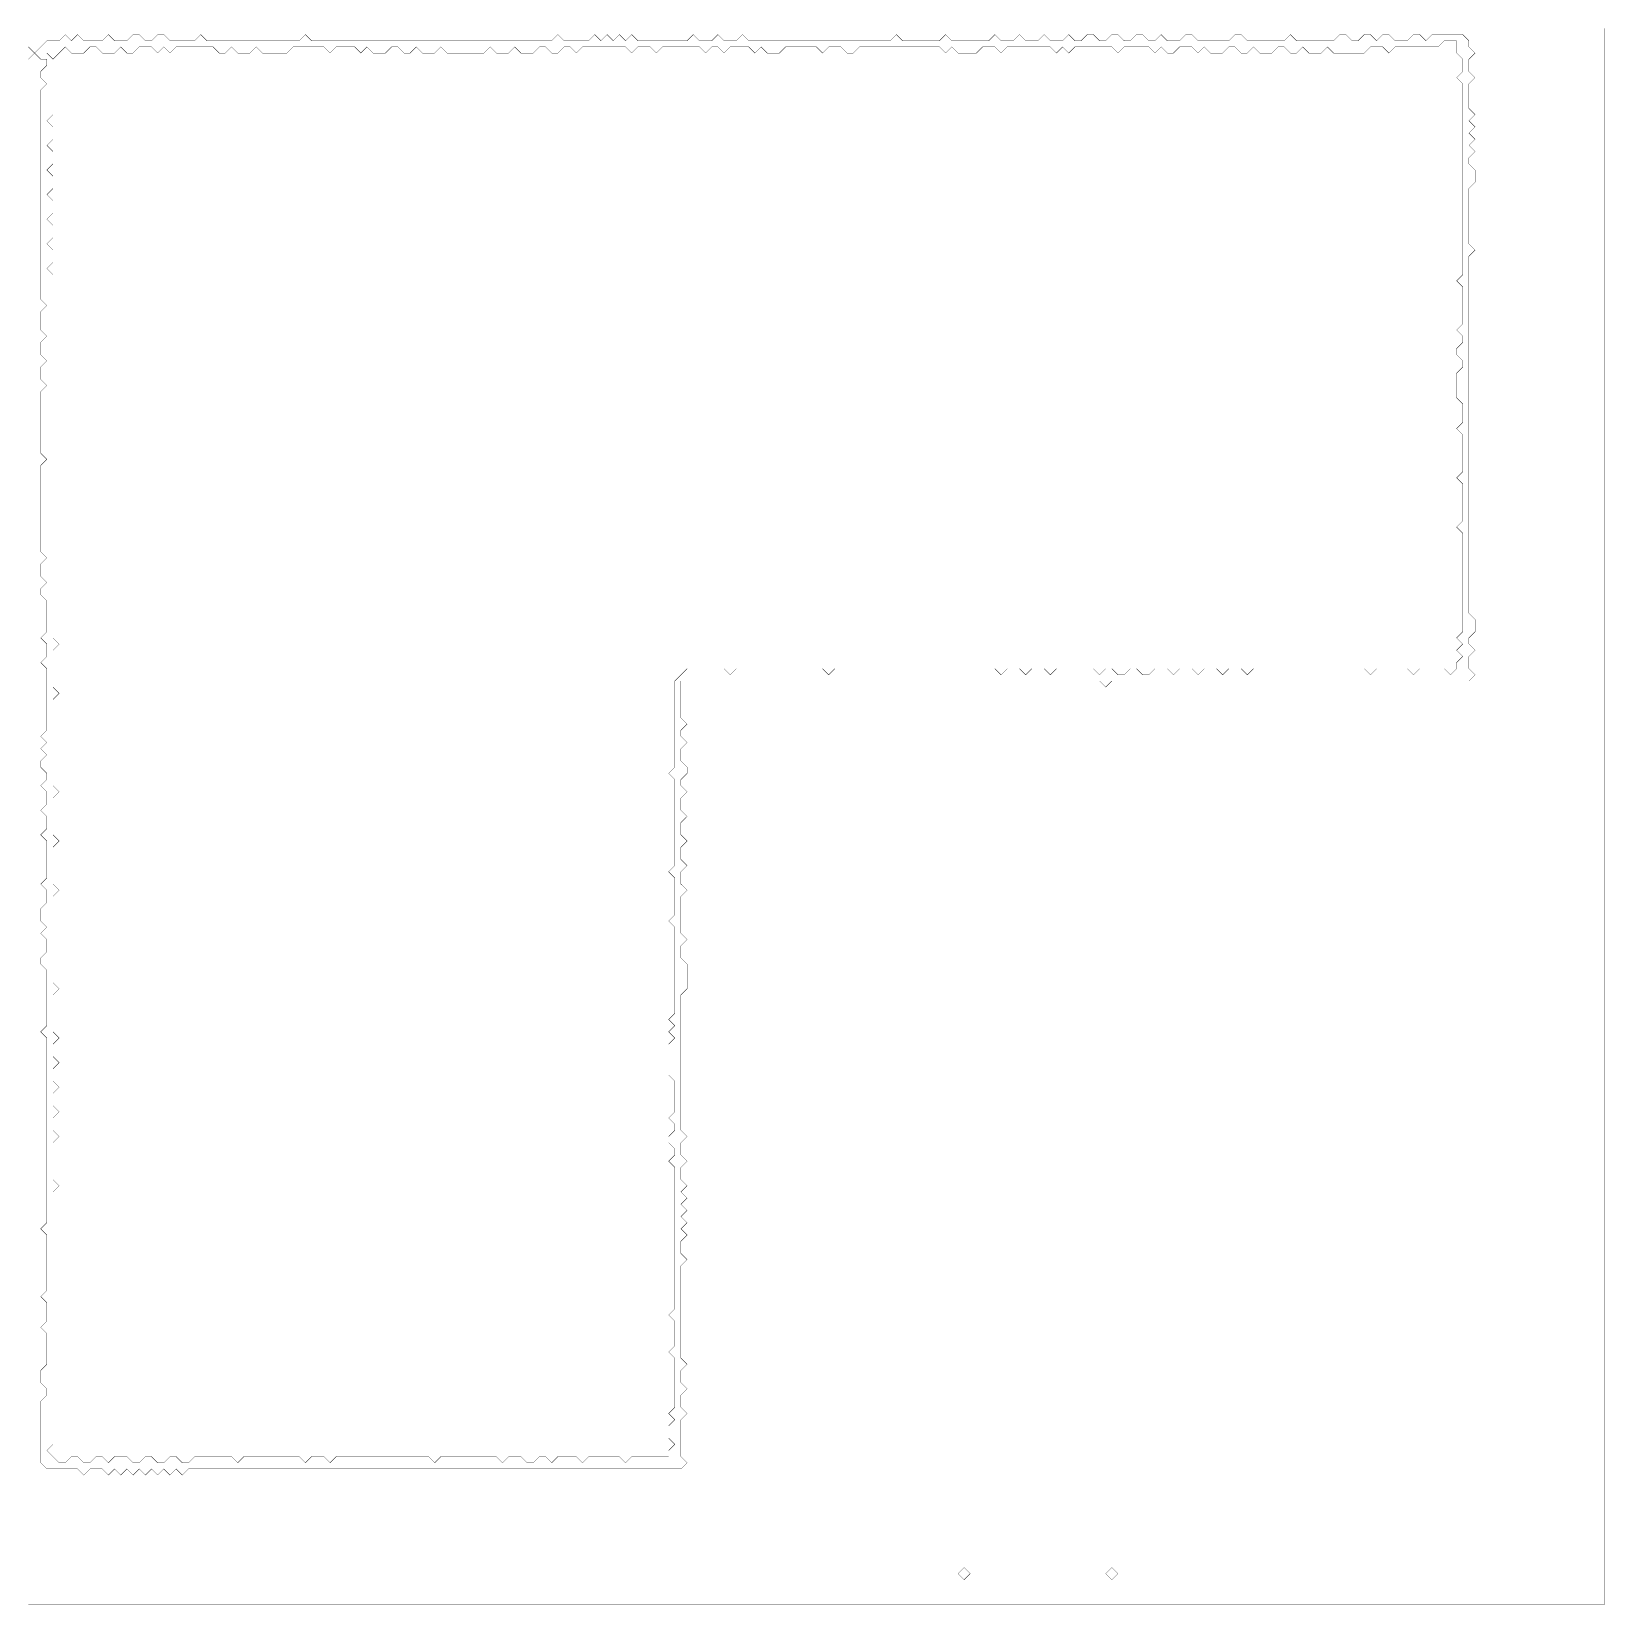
# Model space of a CAD drawing. Header units: metres. Extents: x 0 to 5161, y -5161 to 0.
# Drawn here: x 2580 to 5161, y -5161 to -2580 of the extents above; entities that cross this region are included whole.
import ezdxf

# ---------------------------------------------------------------- set-up
doc = ezdxf.new("R2010")
doc.units = ezdxf.units.M
doc.layers.add('conductor', color=1, linetype='Continuous')
doc.layers.add('substrate', color=5, linetype='Continuous')

msp = doc.modelspace()

# ---------------------------------------------------------------- linework, layer by layer
at = {"layer": 'conductor', "const_width": 0.5}
msp.add_lwpolyline([(4898.3, -2595.6), (4888.2, -2605.7), (4878.1, -2605.7), (4868, -2605.7), (4857.9, -2605.7), (4847.8, -2605.7), (4837.7, -2605.7), (4827.6, -2605.7), (4817.5, -2605.7), (4807.4, -2615.8), (4797.3, -2605.7), (4787.2, -2605.7), (4777.1, -2605.7), (4767, -2615.8), (4756.9, -2615.8), (4746.8, -2615.8), (4736.7, -2615.8), (4726.6, -2615.8), (4716.5, -2615.8), (4706.4, -2605.7), (4696.3, -2615.8), (4686.2, -2615.8), (4676.1, -2615.8), (4666, -2605.7), (4655.9, -2615.8), (4645.8, -2615.8), (4635.7, -2605.7), (4625.6, -2605.7), (4615.5, -2615.8), (4605.4, -2615.8), (4595.3, -2615.8), (4585.2, -2605.7), (4575.1, -2615.8), (4565, -2615.8), (4554.9, -2605.7), (4544.8, -2605.7), (4534.7, -2615.8), (4524.6, -2615.8), (4514.5, -2615.8), (4504.4, -2605.7), (4494.3, -2615.8), (4484.2, -2605.7), (4474.1, -2605.7), (4464, -2605.7), (4453.9, -2615.8), (4443.8, -2615.8), (4433.7, -2605.7), (4423.6, -2615.8), (4413.5, -2605.7), (4403.4, -2605.7), (4393.3, -2605.7), (4383.2, -2605.7), (4373.1, -2605.7), (4363, -2615.8), (4352.9, -2605.7), (4342.8, -2605.7), (4332.7, -2605.7), (4322.6, -2605.7), (4312.5, -2605.7), (4302.4, -2605.7), (4292.3, -2605.7), (4282.2, -2615.8), (4272.1, -2605.7), (4262, -2615.8), (4251.9, -2605.7), (4241.8, -2605.7), (4231.7, -2605.7), (4221.6, -2605.7), (4211.5, -2605.7), (4201.4, -2605.7), (4191.3, -2605.7), (4181.2, -2605.7), (4171.1, -2615.8), (4161, -2605.7), (4150.9, -2605.7), (4140.8, -2605.7), (4130.7, -2615.8), (4120.6, -2615.8), (4110.5, -2615.8), (4100.4, -2615.8), (4090.3, -2605.7), (4080.2, -2615.8), (4070.1, -2605.7), (4060, -2605.7), (4049.9, -2605.7), (4039.8, -2605.7), (4029.7, -2605.7), (4019.6, -2605.7), (4009.5, -2605.7), (3999.4, -2605.7), (3989.3, -2605.7), (3979.2, -2605.7), (3969.1, -2605.7), (3959, -2605.7), (3948.9, -2605.7), (3938.8, -2605.7), (3928.7, -2615.8), (3918.6, -2615.8), (3908.5, -2605.7), (3898.4, -2605.7), (3888.3, -2605.7), (3878.2, -2615.8), (3868.2, -2605.7), (3858.1, -2605.7), (3848, -2605.7), (3837.9, -2605.7), (3827.8, -2605.7), (3817.7, -2605.7), (3807.6, -2615.8), (3797.5, -2615.8), (3787.4, -2615.8), (3777.3, -2605.7), (3767.2, -2615.8), (3757.1, -2605.7), (3747, -2605.7), (3736.9, -2605.7), (3726.8, -2605.7), (3716.7, -2615.8), (3706.6, -2605.7), (3696.5, -2605.7), (3686.4, -2615.8), (3676.3, -2605.7), (3666.2, -2605.7), (3656.1, -2605.7), (3646, -2605.7), (3635.9, -2605.7), (3625.8, -2605.7), (3615.7, -2605.7), (3605.6, -2615.8), (3595.5, -2605.7), (3585.4, -2605.7), (3575.3, -2605.7), (3565.2, -2615.8), (3555.1, -2605.7), (3545, -2605.7), (3534.9, -2605.7), (3524.8, -2605.7), (3514.7, -2605.7), (3504.6, -2605.7), (3494.5, -2605.7), (3484.4, -2605.7), (3474.3, -2615.8), (3464.2, -2605.7), (3454.1, -2605.7), (3444, -2615.8), (3433.9, -2615.8), (3423.8, -2605.7), (3413.7, -2605.7), (3403.6, -2615.8), (3393.5, -2615.8), (3383.4, -2615.8), (3373.3, -2605.7), (3363.2, -2615.8), (3353.1, -2615.8), (3343, -2615.8), (3332.9, -2605.7), (3322.8, -2615.8), (3312.7, -2615.8), (3302.6, -2615.8), (3292.5, -2615.8), (3282.4, -2615.8), (3272.3, -2615.8), (3262.2, -2615.8), (3252.1, -2605.7), (3242, -2615.8), (3231.9, -2615.8), (3221.8, -2615.8), (3211.7, -2605.7), (3201.6, -2615.8), (3191.5, -2615.8), (3181.4, -2605.7), (3171.3, -2605.7), (3161.2, -2615.8), (3151.1, -2615.8), (3141, -2615.8), (3130.9, -2605.7), (3120.8, -2615.8), (3110.7, -2605.7), (3100.6, -2605.7), (3090.5, -2605.7), (3080.4, -2605.7), (3070.3, -2615.8), (3060.2, -2605.7), (3050.1, -2605.7), (3040, -2605.7), (3029.9, -2605.7), (3019.8, -2605.7), (3009.7, -2605.7), (2999.6, -2615.8), (2989.5, -2615.8), (2979.4, -2615.8), (2969.3, -2615.8), (2959.2, -2615.8), (2949.1, -2605.7), (2939, -2615.8), (2928.9, -2615.8), (2918.8, -2615.8), (2908.7, -2605.7), (2898.6, -2615.8), (2888.5, -2615.8), (2878.4, -2605.7), (2868.3, -2605.7), (2858.2, -2605.7), (2848.1, -2605.7), (2838, -2605.7), (2827.9, -2605.7), (2817.8, -2605.7), (2807.7, -2615.8), (2797.6, -2605.7), (2787.5, -2615.8), (2777.4, -2605.7), (2767.3, -2605.7), (2757.2, -2605.7), (2747.1, -2615.8), (2737, -2615.8), (2726.9, -2605.7), (2716.8, -2615.8), (2706.7, -2615.8), (2696.6, -2615.8), (2686.5, -2605.7), (2676.4, -2605.7), (2666.3, -2615.8), (2656.2, -2615.8), (2646.1, -2615.8), (2636, -2605.7), (2625.9, -2615.8), (2615.8, -2625.9), (2605.7, -2615.8), (2615.8, -2625.9), (2615.8, -2636), (2615.8, -2646.1), (2615.8, -2656.2), (2615.8, -2666.3), (2615.8, -2676.4), (2615.8, -2686.5), (2615.8, -2696.6), (2615.8, -2706.7), (2615.8, -2716.8), (2605.7, -2726.9), (2615.8, -2737), (2615.8, -2747.1), (2615.8, -2757.2), (2605.7, -2767.3), (2615.8, -2777.4), (2615.8, -2787.5), (2615.8, -2797.6), (2605.7, -2807.7), (2615.8, -2817.8), (2615.8, -2827.9), (2615.8, -2838), (2605.7, -2848.1), (2615.8, -2858.2), (2615.8, -2868.3), (2615.8, -2878.4), (2605.7, -2888.5), (2615.8, -2898.6), (2615.8, -2908.7), (2615.8, -2918.8), (2605.7, -2928.9), (2615.8, -2939), (2615.8, -2949.1), (2615.8, -2959.2), (2605.7, -2969.3), (2615.8, -2979.4), (2615.8, -2989.5), (2615.8, -2999.6), (2615.8, -3009.7), (2615.8, -3019.8), (2615.8, -3029.9), (2615.8, -3040), (2615.8, -3050.1), (2615.8, -3060.2), (2615.8, -3070.3), (2615.8, -3080.4), (2615.8, -3090.5), (2615.8, -3100.6), (2615.8, -3110.7), (2615.8, -3120.8), (2615.8, -3130.9), (2615.8, -3141), (2615.8, -3151.1), (2615.8, -3161.2), (2615.8, -3171.3), (2615.8, -3181.4), (2615.8, -3191.5), (2615.8, -3201.6), (2615.8, -3211.7), (2615.8, -3221.8), (2615.8, -3231.9), (2615.8, -3242), (2615.8, -3252.1), (2615.8, -3262.2), (2615.8, -3272.3), (2615.8, -3282.4), (2615.8, -3292.5), (2615.8, -3302.6), (2615.8, -3312.7), (2615.8, -3322.8), (2615.8, -3332.9), (2615.8, -3343), (2615.8, -3353.1), (2615.8, -3363.2), (2615.8, -3373.3), (2615.8, -3383.4), (2615.8, -3393.5), (2615.8, -3403.6), (2615.8, -3413.7), (2615.8, -3423.8), (2615.8, -3433.9), (2615.8, -3444), (2615.8, -3454.1), (2615.8, -3464.2), (2615.8, -3474.3), (2615.8, -3484.4), (2615.8, -3494.5), (2615.8, -3504.6), (2615.8, -3514.7), (2615.8, -3524.8), (2615.8, -3534.9), (2615.8, -3545), (2615.8, -3555.1), (2615.8, -3565.2), (2615.8, -3575.3), (2625.9, -3585.4), (2615.8, -3595.5), (2615.8, -3605.6), (2615.8, -3615.7), (2615.8, -3625.8), (2615.8, -3635.9), (2615.8, -3646), (2615.8, -3656.1), (2625.9, -3666.2), (2615.8, -3676.3), (2615.8, -3686.4), (2615.8, -3696.5), (2615.8, -3706.6), (2615.8, -3716.7), (2615.8, -3726.8), (2615.8, -3736.9), (2615.8, -3747), (2615.8, -3757.1), (2615.8, -3767.2), (2615.8, -3777.3), (2615.8, -3787.4), (2615.8, -3797.5), (2615.8, -3807.6), (2615.8, -3817.7), (2625.9, -3827.8), (2615.8, -3837.9), (2615.8, -3848), (2615.8, -3858.1), (2615.8, -3868.2), (2615.8, -3878.2), (2615.8, -3888.3), (2615.8, -3898.4), (2625.9, -3908.5), (2615.8, -3918.6), (2615.8, -3928.7), (2615.8, -3938.8), (2615.8, -3948.9), (2615.8, -3959), (2615.8, -3969.1), (2615.8, -3979.2), (2625.9, -3989.3), (2615.8, -3999.4), (2615.8, -4009.5), (2615.8, -4019.6), (2615.8, -4029.7), (2615.8, -4039.8), (2615.8, -4049.9), (2615.8, -4060), (2615.8, -4070.1), (2615.8, -4080.2), (2615.8, -4090.3), (2615.8, -4100.4), (2615.8, -4110.5), (2615.8, -4120.6), (2615.8, -4130.7), (2615.8, -4140.8), (2625.9, -4150.9), (2615.8, -4161), (2615.8, -4171.1), (2615.8, -4181.2), (2615.8, -4191.3), (2615.8, -4201.4), (2615.8, -4211.5), (2615.8, -4221.6), (2625.9, -4231.7), (2615.8, -4241.8), (2615.8, -4251.9), (2615.8, -4262), (2625.9, -4272.1), (2615.8, -4282.2), (2615.8, -4292.3), (2615.8, -4302.4), (2625.9, -4312.5), (2615.8, -4322.6), (2615.8, -4332.7), (2615.8, -4342.8), (2625.9, -4352.9), (2615.8, -4363), (2615.8, -4373.1), (2615.8, -4383.2), (2625.9, -4393.3), (2615.8, -4403.4), (2615.8, -4413.5), (2615.8, -4423.6), (2615.8, -4433.7), (2615.8, -4443.8), (2615.8, -4453.9), (2615.8, -4464), (2625.9, -4474.1), (2615.8, -4484.2), (2615.8, -4494.3), (2615.8, -4504.4), (2615.8, -4514.5), (2615.8, -4524.6), (2615.8, -4534.7), (2615.8, -4544.8), (2615.8, -4554.9), (2615.8, -4565), (2615.8, -4575.1), (2615.8, -4585.2), (2615.8, -4595.3), (2615.8, -4605.4), (2615.8, -4615.5), (2615.8, -4625.6), (2615.8, -4635.7), (2615.8, -4645.8), (2615.8, -4655.9), (2615.8, -4666), (2615.8, -4676.1), (2615.8, -4686.2), (2615.8, -4696.3), (2615.8, -4706.4), (2615.8, -4716.5), (2615.8, -4726.6), (2615.8, -4736.7), (2615.8, -4746.8), (2615.8, -4756.9), (2615.8, -4767), (2615.8, -4777.1), (2615.8, -4787.2), (2615.8, -4797.3), (2615.8, -4807.4), (2615.8, -4817.5), (2615.8, -4827.6), (2615.8, -4837.7), (2615.8, -4847.8), (2615.8, -4857.9), (2615.8, -4868), (2615.8, -4878.1), (2615.8, -4888.2), (2615.8, -4898.3), (2605.7, -4908.4), (2615.8, -4918.5), (2625.9, -4928.6), (2636, -4928.6), (2646.1, -4918.5), (2656.2, -4918.5), (2666.3, -4928.6), (2676.4, -4928.6), (2686.5, -4918.5), (2696.6, -4918.5), (2706.7, -4928.6), (2716.8, -4918.5), (2726.9, -4918.5), (2737, -4918.5), (2747.1, -4928.6), (2757.2, -4928.6), (2767.3, -4918.5), (2777.4, -4918.5), (2787.5, -4928.6), (2797.6, -4928.6), (2807.7, -4918.5), (2817.8, -4918.5), (2827.9, -4928.6), (2838, -4928.6), (2848.1, -4918.5), (2858.2, -4918.5), (2868.3, -4918.5), (2878.4, -4918.5), (2888.5, -4918.5), (2898.6, -4918.5), (2908.7, -4918.5), (2918.8, -4928.6), (2928.9, -4918.5), (2939, -4918.5), (2949.1, -4918.5), (2959.2, -4918.5), (2969.3, -4918.5), (2979.4, -4918.5), (2989.5, -4918.5), (2999.6, -4918.5), (3009.7, -4918.5), (3019.8, -4918.5), (3029.9, -4928.6), (3040, -4918.5), (3050.1, -4918.5), (3060.2, -4918.5), (3070.3, -4928.6), (3080.4, -4918.5), (3090.5, -4918.5), (3100.6, -4918.5), (3110.7, -4918.5), (3120.8, -4918.5), (3130.9, -4918.5), (3141, -4918.5), (3151.1, -4918.5), (3161.2, -4918.5), (3171.3, -4918.5), (3181.4, -4918.5), (3191.5, -4918.5), (3201.6, -4918.5), (3211.7, -4918.5), (3221.8, -4918.5), (3231.9, -4918.5), (3242, -4928.6), (3252.1, -4918.5), (3262.2, -4918.5), (3272.3, -4918.5), (3282.4, -4918.5), (3292.5, -4918.5), (3302.6, -4918.5), (3312.7, -4918.5), (3322.8, -4918.5), (3332.9, -4918.5), (3343, -4918.5), (3353.1, -4928.6), (3363.2, -4918.5), (3373.3, -4918.5), (3383.4, -4918.5), (3393.5, -4928.6), (3403.6, -4928.6), (3413.7, -4918.5), (3423.8, -4918.5), (3433.9, -4928.6), (3444, -4918.5), (3454.1, -4918.5), (3464.2, -4918.5), (3474.3, -4918.5), (3484.4, -4928.6), (3494.5, -4918.5), (3504.6, -4918.5), (3514.7, -4918.5), (3524.8, -4918.5), (3534.9, -4918.5), (3545, -4918.5), (3555.1, -4928.6), (3565.2, -4918.5), (3575.3, -4918.5), (3585.4, -4918.5), (3595.5, -4918.5), (3605.6, -4918.5), (3615.7, -4918.5), (3625.8, -4918.5), (3625.8, -4908.4), (3635.9, -4898.3), (3625.8, -4888.2), (3625.8, -4878.1), (3625.8, -4868), (3635.9, -4857.9), (3625.8, -4847.8), (3635.9, -4837.7), (3635.9, -4827.6), (3635.9, -4817.5), (3635.9, -4807.4), (3635.9, -4797.3), (3635.9, -4787.2), (3635.9, -4777.1), (3635.9, -4767), (3635.9, -4756.9), (3625.8, -4746.8), (3635.9, -4736.7), (3635.9, -4726.6), (3635.9, -4716.5), (3635.9, -4706.4), (3635.9, -4696.3), (3625.8, -4686.2), (3635.9, -4676.1), (3635.9, -4666), (3635.9, -4655.9), (3635.9, -4645.8), (3635.9, -4635.7), (3635.9, -4625.6), (3635.9, -4615.5), (3635.9, -4605.4), (3635.9, -4595.3), (3635.9, -4585.2), (3635.9, -4575.1), (3635.9, -4565), (3635.9, -4554.9), (3635.9, -4544.8), (3635.9, -4534.7), (3635.9, -4524.6), (3635.9, -4514.5), (3635.9, -4504.4), (3635.9, -4494.3), (3635.9, -4484.2), (3635.9, -4474.1), (3635.9, -4464), (3635.9, -4453.9), (3635.9, -4443.8), (3625.8, -4433.7), (3635.9, -4423.6), (3635.9, -4413.5), (3625.8, -4403.4), (3625.8, -4393.3), (3635.9, -4383.2), (3635.9, -4373.1), (3625.8, -4363), (3635.9, -4352.9), (3635.9, -4342.8), (3635.9, -4332.7), (3635.9, -4322.6), (3635.9, -4312.5), (3635.9, -4302.4), (3625.8, -4292.3), (3625.8, -4282.2), (3625.8, -4272.1), (3625.8, -4262), (3625.8, -4251.9), (3625.8, -4241.8), (3635.9, -4231.7), (3625.8, -4221.6), (3635.9, -4211.5), (3625.8, -4201.4), (3635.9, -4191.3), (3635.9, -4181.2), (3635.9, -4171.1), (3635.9, -4161), (3635.9, -4150.9), (3635.9, -4140.8), (3635.9, -4130.7), (3635.9, -4120.6), (3635.9, -4110.5), (3635.9, -4100.4), (3635.9, -4090.3), (3635.9, -4080.2), (3635.9, -4070.1), (3635.9, -4060), (3635.9, -4049.9), (3625.8, -4039.8), (3635.9, -4029.7), (3635.9, -4019.6), (3635.9, -4009.5), (3635.9, -3999.4), (3635.9, -3989.3), (3635.9, -3979.2), (3635.9, -3969.1), (3625.8, -3959), (3635.9, -3948.9), (3635.9, -3938.8), (3635.9, -3928.7), (3635.9, -3918.6), (3635.9, -3908.5), (3635.9, -3898.4), (3635.9, -3888.3), (3635.9, -3878.2), (3635.9, -3868.2), (3635.9, -3858.1), (3635.9, -3848), (3635.9, -3837.9), (3635.9, -3827.8), (3635.9, -3817.7), (3635.9, -3807.6), (3625.8, -3797.5), (3635.9, -3787.4), (3635.9, -3777.3), (3635.9, -3767.2), (3635.9, -3757.1), (3635.9, -3747), (3635.9, -3736.9), (3635.9, -3726.8), (3635.9, -3716.7), (3635.9, -3706.6), (3635.9, -3696.5), (3635.9, -3686.4), (3635.9, -3676.3), (3635.9, -3666.2), (3635.9, -3656.1), (3635.9, -3646), (3646, -3635.9), (3656.1, -3625.8), (3666.2, -3625.8), (3676.3, -3625.8), (3686.4, -3625.8), (3696.5, -3625.8), (3706.6, -3625.8), (3716.7, -3625.8), (3726.8, -3635.9), (3736.9, -3625.8), (3747, -3625.8), (3757.1, -3625.8), (3767.2, -3625.8), (3777.3, -3625.8), (3787.4, -3625.8), (3797.5, -3625.8), (3807.6, -3625.8), (3817.7, -3625.8), (3827.8, -3625.8), (3837.9, -3625.8), (3848, -3625.8), (3858.1, -3625.8), (3868.2, -3625.8), (3878.2, -3625.8), (3888.3, -3635.9), (3898.4, -3625.8), (3908.5, -3625.8), (3918.6, -3625.8), (3928.7, -3625.8), (3938.8, -3625.8), (3948.9, -3625.8), (3959, -3625.8), (3969.1, -3625.8), (3979.2, -3625.8), (3989.3, -3625.8), (3999.4, -3625.8), (4009.5, -3625.8), (4019.6, -3625.8), (4029.7, -3625.8), (4039.8, -3625.8), (4049.9, -3625.8), (4060, -3625.8), (4070.1, -3625.8), (4080.2, -3625.8), (4090.3, -3625.8), (4100.4, -3625.8), (4110.5, -3625.8), (4120.6, -3625.8), (4130.7, -3625.8), (4140.8, -3625.8), (4150.9, -3625.8), (4161, -3625.8), (4171.1, -3635.9), (4181.2, -3625.8), (4191.3, -3625.8), (4201.4, -3625.8), (4211.5, -3635.9), (4221.6, -3625.8), (4231.7, -3625.8), (4241.8, -3625.8), (4251.9, -3635.9), (4262, -3625.8), (4272.1, -3625.8), (4282.2, -3625.8), (4292.3, -3625.8), (4302.4, -3625.8), (4312.5, -3625.8), (4322.6, -3625.8), (4332.7, -3635.9), (4342.8, -3625.8), (4352.9, -3625.8), (4363, -3635.9), (4373.1, -3635.9), (4383.2, -3625.8), (4393.3, -3625.8), (4403.4, -3635.9), (4413.5, -3635.9), (4423.6, -3625.8), (4433.7, -3625.8), (4443.8, -3625.8), (4453.9, -3635.9), (4464, -3625.8), (4474.1, -3625.8), (4484.2, -3625.8), (4494.3, -3635.9), (4504.4, -3625.8), (4514.5, -3625.8), (4524.6, -3625.8), (4534.7, -3635.9), (4544.8, -3625.8), (4554.9, -3625.8), (4565, -3625.8), (4575.1, -3635.9), (4585.2, -3625.8), (4595.3, -3625.8), (4605.4, -3625.8), (4615.5, -3625.8), (4625.6, -3625.8), (4635.7, -3625.8), (4645.8, -3625.8), (4655.9, -3625.8), (4666, -3625.8), (4676.1, -3625.8), (4686.2, -3625.8), (4696.3, -3625.8), (4706.4, -3625.8), (4716.5, -3625.8), (4726.6, -3625.8), (4736.7, -3625.8), (4746.8, -3625.8), (4756.9, -3625.8), (4767, -3625.8), (4777.1, -3635.9), (4787.2, -3625.8), (4797.3, -3625.8), (4807.4, -3625.8), (4817.5, -3625.8), (4827.6, -3625.8), (4837.7, -3625.8), (4847.8, -3635.9), (4857.9, -3625.8), (4868, -3625.8), (4878.1, -3625.8), (4888.2, -3625.8), (4898.3, -3625.8), (4908.4, -3635.9), (4918.5, -3625.8), (4918.5, -3615.7), (4928.6, -3605.6), (4918.5, -3595.5), (4928.6, -3585.4), (4918.5, -3575.3), (4928.6, -3565.2), (4928.6, -3555.1), (4928.6, -3545), (4928.6, -3534.9), (4928.6, -3524.8), (4928.6, -3514.7), (4928.6, -3504.6), (4928.6, -3494.5), (4928.6, -3484.4), (4928.6, -3474.3), (4928.6, -3464.2), (4928.6, -3454.1), (4928.6, -3444), (4928.6, -3433.9), (4928.6, -3423.8), (4928.6, -3413.7), (4928.6, -3403.6), (4918.5, -3393.5), (4928.6, -3383.4), (4928.6, -3373.3), (4928.6, -3363.2), (4928.6, -3353.1), (4928.6, -3343), (4928.6, -3332.9), (4928.6, -3322.8), (4918.5, -3312.7), (4928.6, -3302.6), (4928.6, -3292.5), (4928.6, -3282.4), (4928.6, -3272.3), (4928.6, -3262.2), (4928.6, -3252.1), (4928.6, -3242), (4918.5, -3231.9), (4928.6, -3221.8), (4928.6, -3211.7), (4928.6, -3201.6), (4928.6, -3191.5), (4918.5, -3181.4), (4918.5, -3171.3), (4918.5, -3161.2), (4918.5, -3151.1), (4918.5, -3141), (4928.6, -3130.9), (4928.6, -3120.8), (4918.5, -3110.7), (4918.5, -3100.6), (4928.6, -3090.5), (4928.6, -3080.4), (4918.5, -3070.3), (4928.6, -3060.2), (4928.6, -3050.1), (4928.6, -3040), (4928.6, -3029.9), (4928.6, -3019.8), (4928.6, -3009.7), (4928.6, -2999.6), (4918.5, -2989.5), (4928.6, -2979.4), (4928.6, -2969.3), (4928.6, -2959.2), (4928.6, -2949.1), (4928.6, -2939), (4928.6, -2928.9), (4928.6, -2918.8), (4928.6, -2908.7), (4928.6, -2898.6), (4928.6, -2888.5), (4928.6, -2878.4), (4928.6, -2868.3), (4928.6, -2858.2), (4928.6, -2848.1), (4928.6, -2838), (4928.6, -2827.9), (4928.6, -2817.8), (4928.6, -2807.7), (4928.6, -2797.6), (4928.6, -2787.5), (4928.6, -2777.4), (4928.6, -2767.3), (4928.6, -2757.2), (4928.6, -2747.1), (4928.6, -2737), (4928.6, -2726.9), (4928.6, -2716.8), (4928.6, -2706.7), (4928.6, -2696.6), (4928.6, -2686.5), (4928.6, -2676.4), (4928.6, -2666.3), (4918.5, -2656.2), (4928.6, -2646.1), (4928.6, -2636), (4928.6, -2625.9), (4918.5, -2615.8), (4918.5, -2605.7), (4918.5, -2595.6), (4908.4, -2595.6)], close=True, dxfattribs=at)
at = {"layer": 'substrate', "const_width": 0.5}
for points in [[(2575.4, -5160.9), (2585.5, -5160.9), (2595.6, -5160.9), (2605.7, -5160.9), (2615.8, -5160.9), (2625.9, -5160.9), (2636, -5160.9), (2646.1, -5160.9), (2656.2, -5160.9), (2666.3, -5160.9), (2676.4, -5160.9), (2686.5, -5160.9), (2696.6, -5160.9), (2706.7, -5160.9), (2716.8, -5160.9), (2726.9, -5160.9), (2737, -5160.9), (2747.1, -5160.9), (2757.2, -5160.9), (2767.3, -5160.9), (2777.4, -5160.9), (2787.5, -5160.9), (2797.6, -5160.9), (2807.7, -5160.9), (2817.8, -5160.9), (2827.9, -5160.9), (2838, -5160.9), (2848.1, -5160.9), (2858.2, -5160.9), (2868.3, -5160.9), (2878.4, -5160.9), (2888.5, -5160.9), (2898.6, -5160.9), (2908.7, -5160.9), (2918.8, -5160.9), (2928.9, -5160.9), (2939, -5160.9), (2949.1, -5160.9), (2959.2, -5160.9), (2969.3, -5160.9), (2979.4, -5160.9), (2989.5, -5160.9), (2999.6, -5160.9), (3009.7, -5160.9), (3019.8, -5160.9), (3029.9, -5160.9), (3040, -5160.9), (3050.1, -5160.9), (3060.2, -5160.9), (3070.3, -5160.9), (3080.4, -5160.9), (3090.5, -5160.9), (3100.6, -5160.9), (3110.7, -5160.9), (3120.8, -5160.9), (3130.9, -5160.9), (3141, -5160.9), (3151.1, -5160.9), (3161.2, -5160.9), (3171.3, -5160.9), (3181.4, -5160.9), (3191.5, -5160.9), (3201.6, -5160.9), (3211.7, -5160.9), (3221.8, -5160.9), (3231.9, -5160.9), (3242, -5160.9), (3252.1, -5160.9), (3262.2, -5160.9), (3272.3, -5160.9), (3282.4, -5160.9), (3292.5, -5160.9), (3302.6, -5160.9), (3312.7, -5160.9), (3322.8, -5160.9), (3332.9, -5160.9), (3343, -5160.9), (3353.1, -5160.9), (3363.2, -5160.9), (3373.3, -5160.9), (3383.4, -5160.9), (3393.5, -5160.9), (3403.6, -5160.9), (3413.7, -5160.9), (3423.8, -5160.9), (3433.9, -5160.9), (3444, -5160.9), (3454.1, -5160.9), (3464.2, -5160.9), (3474.3, -5160.9), (3484.4, -5160.9), (3494.5, -5160.9), (3504.6, -5160.9), (3514.7, -5160.9), (3524.8, -5160.9), (3534.9, -5160.9), (3545, -5160.9), (3555.1, -5160.9), (3565.2, -5160.9), (3575.3, -5160.9), (3585.4, -5160.9), (3595.5, -5160.9), (3605.6, -5160.9), (3615.7, -5160.9), (3625.8, -5160.9), (3635.9, -5160.9), (3646, -5160.9), (3656.1, -5160.9), (3666.2, -5160.9), (3676.3, -5160.9), (3686.4, -5160.9), (3696.5, -5160.9), (3706.6, -5160.9), (3716.7, -5160.9), (3726.8, -5160.9), (3736.9, -5160.9), (3747, -5160.9), (3757.1, -5160.9), (3767.2, -5160.9), (3777.3, -5160.9), (3787.4, -5160.9), (3797.5, -5160.9), (3807.6, -5160.9), (3817.7, -5160.9), (3827.8, -5160.9), (3837.9, -5160.9), (3848, -5160.9), (3858.1, -5160.9), (3868.2, -5160.9), (3878.2, -5160.9), (3888.3, -5160.9), (3898.4, -5160.9), (3908.5, -5160.9), (3918.6, -5160.9), (3928.7, -5160.9), (3938.8, -5160.9), (3948.9, -5160.9), (3959, -5160.9), (3969.1, -5160.9), (3979.2, -5160.9), (3989.3, -5160.9), (3999.4, -5160.9), (4009.5, -5160.9), (4019.6, -5160.9), (4029.7, -5160.9), (4039.8, -5160.9), (4049.9, -5160.9), (4060, -5160.9), (4070.1, -5160.9), (4080.2, -5160.9), (4090.3, -5160.9), (4100.4, -5160.9), (4110.5, -5160.9), (4120.6, -5160.9), (4130.7, -5160.9), (4140.8, -5160.9), (4150.9, -5160.9), (4161, -5160.9), (4171.1, -5160.9), (4181.2, -5160.9), (4191.3, -5160.9), (4201.4, -5160.9), (4211.5, -5160.9), (4221.6, -5160.9), (4231.7, -5160.9), (4241.8, -5160.9), (4251.9, -5160.9), (4262, -5160.9), (4272.1, -5160.9), (4282.2, -5160.9), (4292.3, -5160.9), (4302.4, -5160.9), (4312.5, -5160.9), (4322.6, -5160.9), (4332.7, -5160.9), (4342.8, -5160.9), (4352.9, -5160.9), (4363, -5160.9), (4373.1, -5160.9), (4383.2, -5160.9), (4393.3, -5160.9), (4403.4, -5160.9), (4413.5, -5160.9), (4423.6, -5160.9), (4433.7, -5160.9), (4443.8, -5160.9), (4453.9, -5160.9), (4464, -5160.9), (4474.1, -5160.9), (4484.2, -5160.9), (4494.3, -5160.9), (4504.4, -5160.9), (4514.5, -5160.9), (4524.6, -5160.9), (4534.7, -5160.9), (4544.8, -5160.9), (4554.9, -5160.9), (4565, -5160.9), (4575.1, -5160.9), (4585.2, -5160.9), (4595.3, -5160.9), (4605.4, -5160.9), (4615.5, -5160.9), (4625.6, -5160.9), (4635.7, -5160.9), (4645.8, -5160.9), (4655.9, -5160.9), (4666, -5160.9), (4676.1, -5160.9), (4686.2, -5160.9), (4696.3, -5160.9), (4706.4, -5160.9), (4716.5, -5160.9), (4726.6, -5160.9), (4736.7, -5160.9), (4746.8, -5160.9), (4756.9, -5160.9), (4767, -5160.9), (4777.1, -5160.9), (4787.2, -5160.9), (4797.3, -5160.9), (4807.4, -5160.9), (4817.5, -5160.9), (4827.6, -5160.9), (4837.7, -5160.9), (4847.8, -5160.9), (4857.9, -5160.9), (4868, -5160.9), (4878.1, -5160.9), (4888.2, -5160.9), (4898.3, -5160.9), (4908.4, -5160.9), (4918.5, -5160.9), (4928.6, -5160.9), (4938.7, -5160.9), (4948.8, -5160.9), (4958.9, -5160.9), (4969, -5160.9), (4979.1, -5160.9), (4989.2, -5160.9), (4999.3, -5160.9), (5009.4, -5160.9), (5019.5, -5160.9), (5029.6, -5160.9), (5039.7, -5160.9), (5049.8, -5160.9), (5059.9, -5160.9), (5070, -5160.9), (5080.1, -5160.9), (5090.2, -5160.9), (5100.3, -5160.9), (5110.4, -5160.9), (5120.5, -5160.9), (5130.6, -5160.9), (5140.7, -5160.9), (5150.8, -5160.9), (5160.9, -5160.9), (5160.9, -5150.8), (5160.9, -5140.7), (5160.9, -5130.6), (5160.9, -5120.5), (5160.9, -5110.4), (5160.9, -5100.3), (5160.9, -5090.2), (5160.9, -5080.1), (5160.9, -5070), (5160.9, -5059.9), (5160.9, -5049.8), (5160.9, -5039.7), (5160.9, -5029.6), (5160.9, -5019.5), (5160.9, -5009.4), (5160.9, -4999.3), (5160.9, -4989.2), (5160.9, -4979.1), (5160.9, -4969), (5160.9, -4958.9), (5160.9, -4948.8), (5160.9, -4938.7), (5160.9, -4928.6), (5160.9, -4918.5), (5160.9, -4908.4), (5160.9, -4898.3), (5160.9, -4888.2), (5160.9, -4878.1), (5160.9, -4868), (5160.9, -4857.9), (5160.9, -4847.8), (5160.9, -4837.7), (5160.9, -4827.6), (5160.9, -4817.5), (5160.9, -4807.4), (5160.9, -4797.3), (5160.9, -4787.2), (5160.9, -4777.1), (5160.9, -4767), (5160.9, -4756.9), (5160.9, -4746.8), (5160.9, -4736.7), (5160.9, -4726.6), (5160.9, -4716.5), (5160.9, -4706.4), (5160.9, -4696.3), (5160.9, -4686.2), (5160.9, -4676.1), (5160.9, -4666), (5160.9, -4655.9), (5160.9, -4645.8), (5160.9, -4635.7), (5160.9, -4625.6), (5160.9, -4615.5), (5160.9, -4605.4), (5160.9, -4595.3), (5160.9, -4585.2), (5160.9, -4575.1), (5160.9, -4565), (5160.9, -4554.9), (5160.9, -4544.8), (5160.9, -4534.7), (5160.9, -4524.6), (5160.9, -4514.5), (5160.9, -4504.4), (5160.9, -4494.3), (5160.9, -4484.2), (5160.9, -4474.1), (5160.9, -4464), (5160.9, -4453.9), (5160.9, -4443.8), (5160.9, -4433.7), (5160.9, -4423.6), (5160.9, -4413.5), (5160.9, -4403.4), (5160.9, -4393.3), (5160.9, -4383.2), (5160.9, -4373.1), (5160.9, -4363), (5160.9, -4352.9), (5160.9, -4342.8), (5160.9, -4332.7), (5160.9, -4322.6), (5160.9, -4312.5), (5160.9, -4302.4), (5160.9, -4292.3), (5160.9, -4282.2), (5160.9, -4272.1), (5160.9, -4262), (5160.9, -4251.9), (5160.9, -4241.8), (5160.9, -4231.7), (5160.9, -4221.6), (5160.9, -4211.5), (5160.9, -4201.4), (5160.9, -4191.3), (5160.9, -4181.2), (5160.9, -4171.1), (5160.9, -4161), (5160.9, -4150.9), (5160.9, -4140.8), (5160.9, -4130.7), (5160.9, -4120.6), (5160.9, -4110.5), (5160.9, -4100.4), (5160.9, -4090.3), (5160.9, -4080.2), (5160.9, -4070.1), (5160.9, -4060), (5160.9, -4049.9), (5160.9, -4039.8), (5160.9, -4029.7), (5160.9, -4019.6), (5160.9, -4009.5), (5160.9, -3999.4), (5160.9, -3989.3), (5160.9, -3979.2), (5160.9, -3969.1), (5160.9, -3959), (5160.9, -3948.9), (5160.9, -3938.8), (5160.9, -3928.7), (5160.9, -3918.6), (5160.9, -3908.5), (5160.9, -3898.4), (5160.9, -3888.3), (5160.9, -3878.2), (5160.9, -3868.2), (5160.9, -3858.1), (5160.9, -3848), (5160.9, -3837.9), (5160.9, -3827.8), (5160.9, -3817.7), (5160.9, -3807.6), (5160.9, -3797.5), (5160.9, -3787.4), (5160.9, -3777.3), (5160.9, -3767.2), (5160.9, -3757.1), (5160.9, -3747), (5160.9, -3736.9), (5160.9, -3726.8), (5160.9, -3716.7), (5160.9, -3706.6), (5160.9, -3696.5), (5160.9, -3686.4), (5160.9, -3676.3), (5160.9, -3666.2), (5160.9, -3656.1), (5160.9, -3646), (5160.9, -3635.9), (5160.9, -3625.8), (5160.9, -3615.7), (5160.9, -3605.6), (5160.9, -3595.5), (5160.9, -3585.4), (5160.9, -3575.3), (5160.9, -3565.2), (5160.9, -3555.1), (5160.9, -3545), (5160.9, -3534.9), (5160.9, -3524.8), (5160.9, -3514.7), (5160.9, -3504.6), (5160.9, -3494.5), (5160.9, -3484.4), (5160.9, -3474.3), (5160.9, -3464.2), (5160.9, -3454.1), (5160.9, -3444), (5160.9, -3433.9), (5160.9, -3423.8), (5160.9, -3413.7), (5160.9, -3403.6), (5160.9, -3393.5), (5160.9, -3383.4), (5160.9, -3373.3), (5160.9, -3363.2), (5160.9, -3353.1), (5160.9, -3343), (5160.9, -3332.9), (5160.9, -3322.8), (5160.9, -3312.7), (5160.9, -3302.6), (5160.9, -3292.5), (5160.9, -3282.4), (5160.9, -3272.3), (5160.9, -3262.2), (5160.9, -3252.1), (5160.9, -3242), (5160.9, -3231.9), (5160.9, -3221.8), (5160.9, -3211.7), (5160.9, -3201.6), (5160.9, -3191.5), (5160.9, -3181.4), (5160.9, -3171.3), (5160.9, -3161.2), (5160.9, -3151.1), (5160.9, -3141), (5160.9, -3130.9), (5160.9, -3120.8), (5160.9, -3110.7), (5160.9, -3100.6), (5160.9, -3090.5), (5160.9, -3080.4), (5160.9, -3070.3), (5160.9, -3060.2), (5160.9, -3050.1), (5160.9, -3040), (5160.9, -3029.9), (5160.9, -3019.8), (5160.9, -3009.7), (5160.9, -2999.6), (5160.9, -2989.5), (5160.9, -2979.4), (5160.9, -2969.3), (5160.9, -2959.2), (5160.9, -2949.1), (5160.9, -2939), (5160.9, -2928.9), (5160.9, -2918.8), (5160.9, -2908.7), (5160.9, -2898.6), (5160.9, -2888.5), (5160.9, -2878.4), (5160.9, -2868.3), (5160.9, -2858.2), (5160.9, -2848.1), (5160.9, -2838), (5160.9, -2827.9), (5160.9, -2817.8), (5160.9, -2807.7), (5160.9, -2797.6), (5160.9, -2787.5), (5160.9, -2777.4), (5160.9, -2767.3), (5160.9, -2757.2), (5160.9, -2747.1), (5160.9, -2737), (5160.9, -2726.9), (5160.9, -2716.8), (5160.9, -2706.7), (5160.9, -2696.6), (5160.9, -2686.5), (5160.9, -2676.4), (5160.9, -2666.3), (5160.9, -2656.2), (5160.9, -2646.1), (5160.9, -2636), (5160.9, -2625.9), (5160.9, -2615.8), (5160.9, -2605.7), (5160.9, -2595.6), (5160.9, -2585.5), (5160.9, -2575.4)], [(2575.4, -2605.7), (2585.5, -2615.8), (2575.4, -2625.9)]]:
    msp.add_lwpolyline(points, dxfattribs=at)
for points in [[(2625.9, -2595.6), (2636, -2585.5), (2646.1, -2595.6), (2656.2, -2585.5), (2666.3, -2595.6), (2676.4, -2595.6), (2686.5, -2595.6), (2696.6, -2595.6), (2706.7, -2585.5), (2716.8, -2595.6), (2726.9, -2595.6), (2737, -2595.6), (2747.1, -2585.5), (2757.2, -2585.5), (2767.3, -2595.6), (2777.4, -2595.6), (2787.5, -2585.5), (2797.6, -2585.5), (2807.7, -2595.6), (2817.8, -2595.6), (2827.9, -2595.6), (2838, -2595.6), (2848.1, -2595.6), (2858.2, -2585.5), (2868.3, -2595.6), (2878.4, -2595.6), (2888.5, -2595.6), (2898.6, -2595.6), (2908.7, -2595.6), (2918.8, -2595.6), (2928.9, -2595.6), (2939, -2595.6), (2949.1, -2595.6), (2959.2, -2595.6), (2969.3, -2595.6), (2979.4, -2595.6), (2989.5, -2595.6), (2999.6, -2595.6), (3009.7, -2595.6), (3019.8, -2595.6), (3029.9, -2585.5), (3040, -2595.6), (3050.1, -2595.6), (3060.2, -2595.6), (3070.3, -2595.6), (3080.4, -2595.6), (3090.5, -2595.6), (3100.6, -2595.6), (3110.7, -2595.6), (3120.8, -2595.6), (3130.9, -2595.6), (3141, -2595.6), (3151.1, -2595.6), (3161.2, -2595.6), (3171.3, -2595.6), (3181.4, -2595.6), (3191.5, -2595.6), (3201.6, -2595.6), (3211.7, -2595.6), (3221.8, -2595.6), (3231.9, -2595.6), (3242, -2595.6), (3252.1, -2595.6), (3262.2, -2595.6), (3272.3, -2595.6), (3282.4, -2595.6), (3292.5, -2595.6), (3302.6, -2595.6), (3312.7, -2595.6), (3322.8, -2595.6), (3332.9, -2595.6), (3343, -2595.6), (3353.1, -2595.6), (3363.2, -2595.6), (3373.3, -2595.6), (3383.4, -2595.6), (3393.5, -2595.6), (3403.6, -2595.6), (3413.7, -2595.6), (3423.8, -2595.6), (3433.9, -2595.6), (3444, -2585.5), (3454.1, -2595.6), (3464.2, -2595.6), (3474.3, -2595.6), (3484.4, -2595.6), (3494.5, -2595.6), (3504.6, -2585.5), (3514.7, -2595.6), (3524.8, -2585.5), (3534.9, -2595.6), (3545, -2585.5), (3555.1, -2595.6), (3565.2, -2585.5), (3575.3, -2595.6), (3585.4, -2595.6), (3595.5, -2595.6), (3605.6, -2595.6), (3615.7, -2595.6), (3625.8, -2595.6), (3635.9, -2595.6), (3646, -2595.6), (3656.1, -2595.6), (3666.2, -2585.5), (3676.3, -2595.6), (3686.4, -2595.6), (3696.5, -2595.6), (3706.6, -2585.5), (3716.7, -2595.6), (3726.8, -2595.6), (3736.9, -2595.6), (3747, -2585.5), (3757.1, -2595.6), (3767.2, -2595.6), (3777.3, -2595.6), (3787.4, -2595.6), (3797.5, -2595.6), (3807.6, -2595.6), (3817.7, -2595.6), (3827.8, -2595.6), (3837.9, -2595.6), (3848, -2595.6), (3858.1, -2595.6), (3868.2, -2595.6), (3878.2, -2595.6), (3888.3, -2595.6), (3898.4, -2595.6), (3908.5, -2595.6), (3918.6, -2595.6), (3928.7, -2595.6), (3938.8, -2595.6), (3948.9, -2595.6), (3959, -2595.6), (3969.1, -2595.6), (3979.2, -2595.6), (3989.3, -2595.6), (3999.4, -2585.5), (4009.5, -2595.6), (4019.6, -2595.6), (4029.7, -2595.6), (4039.8, -2595.6), (4049.9, -2595.6), (4060, -2595.6), (4070.1, -2595.6), (4080.2, -2585.5), (4090.3, -2595.6), (4100.4, -2595.6), (4110.5, -2595.6), (4120.6, -2595.6), (4130.7, -2595.6), (4140.8, -2595.6), (4150.9, -2595.6), (4161, -2585.5), (4171.1, -2595.6), (4181.2, -2595.6), (4191.3, -2595.6), (4201.4, -2585.5), (4211.5, -2595.6), (4221.6, -2595.6), (4231.7, -2595.6), (4241.8, -2585.5), (4251.9, -2595.6), (4262, -2595.6), (4272.1, -2595.6), (4282.2, -2585.5), (4292.3, -2595.6), (4302.4, -2595.6), (4312.5, -2585.5), (4322.6, -2585.5), (4332.7, -2595.6), (4342.8, -2595.6), (4352.9, -2585.5), (4363, -2585.5), (4373.1, -2595.6), (4383.2, -2595.6), (4393.3, -2585.5), (4403.4, -2585.5), (4413.5, -2595.6), (4423.6, -2595.6), (4433.7, -2585.5), (4443.8, -2595.6), (4453.9, -2595.6), (4464, -2595.6), (4474.1, -2585.5), (4484.2, -2585.5), (4494.3, -2595.6), (4504.4, -2595.6), (4514.5, -2595.6), (4524.6, -2595.6), (4534.7, -2595.6), (4544.8, -2595.6), (4554.9, -2585.5), (4565, -2585.5), (4575.1, -2595.6), (4585.2, -2595.6), (4595.3, -2595.6), (4605.4, -2595.6), (4615.5, -2595.6), (4625.6, -2595.6), (4635.7, -2595.6), (4645.8, -2585.5), (4655.9, -2595.6), (4666, -2595.6), (4676.1, -2595.6), (4686.2, -2595.6), (4696.3, -2595.6), (4706.4, -2595.6), (4716.5, -2595.6), (4726.6, -2585.5), (4736.7, -2585.5), (4746.8, -2595.6), (4756.9, -2595.6), (4767, -2585.5), (4777.1, -2585.5), (4787.2, -2595.6), (4797.3, -2585.5), (4807.4, -2585.5), (4817.5, -2595.6), (4827.6, -2595.6), (4837.7, -2595.6), (4847.8, -2585.5), (4857.9, -2585.5), (4868, -2595.6), (4878.1, -2585.5), (4888.2, -2585.5), (4898.3, -2585.5), (4908.4, -2585.5), (4918.5, -2585.5), (4928.6, -2585.5), (4938.7, -2595.6), (4938.7, -2605.7), (4948.8, -2615.8), (4938.7, -2625.9), (4938.7, -2636), (4938.7, -2646.1), (4948.8, -2656.2), (4938.7, -2666.3), (4938.7, -2676.4), (4938.7, -2686.5), (4938.7, -2696.6), (4938.7, -2706.7), (4948.8, -2716.8), (4938.7, -2726.9), (4948.8, -2737), (4938.7, -2747.1), (4948.8, -2757.2), (4938.7, -2767.3), (4948.8, -2777.4), (4938.7, -2787.5), (4938.7, -2797.6), (4948.8, -2807.7), (4948.8, -2817.8), (4948.8, -2827.9), (4938.7, -2838), (4938.7, -2848.1), (4938.7, -2858.2), (4938.7, -2868.3), (4938.7, -2878.4), (4938.7, -2888.5), (4938.7, -2898.6), (4938.7, -2908.7), (4938.7, -2918.8), (4938.7, -2928.9), (4948.8, -2939), (4938.7, -2949.1), (4938.7, -2959.2), (4938.7, -2969.3), (4938.7, -2979.4), (4938.7, -2989.5), (4938.7, -2999.6), (4938.7, -3009.7), (4938.7, -3019.8), (4938.7, -3029.9), (4938.7, -3040), (4938.7, -3050.1), (4938.7, -3060.2), (4938.7, -3070.3), (4938.7, -3080.4), (4938.7, -3090.5), (4938.7, -3100.6), (4938.7, -3110.7), (4938.7, -3120.8), (4938.7, -3130.9), (4938.7, -3141), (4938.7, -3151.1), (4938.7, -3161.2), (4938.7, -3171.3), (4938.7, -3181.4), (4938.7, -3191.5), (4938.7, -3201.6), (4938.7, -3211.7), (4938.7, -3221.8), (4938.7, -3231.9), (4938.7, -3242), (4938.7, -3252.1), (4938.7, -3262.2), (4938.7, -3272.3), (4938.7, -3282.4), (4938.7, -3292.5), (4938.7, -3302.6), (4938.7, -3312.7), (4938.7, -3322.8), (4938.7, -3332.9), (4938.7, -3343), (4938.7, -3353.1), (4938.7, -3363.2), (4938.7, -3373.3), (4938.7, -3383.4), (4938.7, -3393.5), (4938.7, -3403.6), (4938.7, -3413.7), (4938.7, -3423.8), (4938.7, -3433.9), (4938.7, -3444), (4938.7, -3454.1), (4938.7, -3464.2), (4938.7, -3474.3), (4938.7, -3484.4), (4938.7, -3494.5), (4938.7, -3504.6), (4938.7, -3514.7), (4938.7, -3524.8), (4938.7, -3534.9), (4948.8, -3545), (4948.8, -3555.1), (4948.8, -3565.2), (4938.7, -3575.3), (4938.7, -3585.4), (4948.8, -3595.5), (4938.7, -3605.6), (4938.7, -3615.7), (4938.7, -3625.8), (4948.8, -3635.9), (4938.7, -3646), (4928.6, -3646), (4918.5, -3646), (4908.4, -3646), (4898.3, -3646), (4888.2, -3646), (4878.1, -3646), (4868, -3646), (4857.9, -3646), (4847.8, -3646), (4837.7, -3646), (4827.6, -3646), (4817.5, -3646), (4807.4, -3646), (4797.3, -3646), (4787.2, -3646), (4777.1, -3646), (4767, -3646), (4756.9, -3646), (4746.8, -3646), (4736.7, -3646), (4726.6, -3646), (4716.5, -3646), (4706.4, -3646), (4696.3, -3646), (4686.2, -3646), (4676.1, -3646), (4666, -3646), (4655.9, -3646), (4645.8, -3646), (4635.7, -3646), (4625.6, -3646), (4615.5, -3646), (4605.4, -3646), (4595.3, -3646), (4585.2, -3646), (4575.1, -3646), (4565, -3646), (4554.9, -3646), (4544.8, -3646), (4534.7, -3646), (4524.6, -3646), (4514.5, -3646), (4504.4, -3646), (4494.3, -3646), (4484.2, -3646), (4474.1, -3646), (4464, -3646), (4453.9, -3646), (4443.8, -3646), (4433.7, -3646), (4423.6, -3646), (4413.5, -3646), (4403.4, -3646), (4393.3, -3646), (4383.2, -3646), (4373.1, -3646), (4363, -3646), (4352.9, -3646), (4342.8, -3656.1), (4332.7, -3646), (4322.6, -3646), (4312.5, -3646), (4302.4, -3646), (4292.3, -3646), (4282.2, -3646), (4272.1, -3646), (4262, -3646), (4251.9, -3646), (4241.8, -3646), (4231.7, -3646), (4221.6, -3646), (4211.5, -3646), (4201.4, -3646), (4191.3, -3646), (4181.2, -3646), (4171.1, -3646), (4161, -3646), (4150.9, -3646), (4140.8, -3646), (4130.7, -3646), (4120.6, -3646), (4110.5, -3646), (4100.4, -3646), (4090.3, -3646), (4080.2, -3646), (4070.1, -3646), (4060, -3646), (4049.9, -3646), (4039.8, -3646), (4029.7, -3646), (4019.6, -3646), (4009.5, -3646), (3999.4, -3646), (3989.3, -3646), (3979.2, -3646), (3969.1, -3646), (3959, -3646), (3948.9, -3646), (3938.8, -3646), (3928.7, -3646), (3918.6, -3646), (3908.5, -3646), (3898.4, -3646), (3888.3, -3646), (3878.2, -3646), (3868.2, -3646), (3858.1, -3646), (3848, -3646), (3837.9, -3646), (3827.8, -3646), (3817.7, -3646), (3807.6, -3646), (3797.5, -3646), (3787.4, -3646), (3777.3, -3646), (3767.2, -3646), (3757.1, -3646), (3747, -3646), (3736.9, -3646), (3726.8, -3646), (3716.7, -3646), (3706.6, -3646), (3696.5, -3646), (3686.4, -3646), (3676.3, -3646), (3666.2, -3646), (3656.1, -3646), (3646, -3646), (3646, -3656.1), (3646, -3666.2), (3646, -3676.3), (3646, -3686.4), (3646, -3696.5), (3646, -3706.6), (3656.1, -3716.7), (3646, -3726.8), (3646, -3736.9), (3656.1, -3747), (3646, -3757.1), (3646, -3767.2), (3646, -3777.3), (3656.1, -3787.4), (3656.1, -3797.5), (3646, -3807.6), (3646, -3817.7), (3656.1, -3827.8), (3646, -3837.9), (3646, -3848), (3646, -3858.1), (3656.1, -3868.2), (3646, -3878.2), (3646, -3888.3), (3646, -3898.4), (3656.1, -3908.5), (3646, -3918.6), (3646, -3928.7), (3646, -3938.8), (3656.1, -3948.9), (3646, -3959), (3646, -3969.1), (3646, -3979.2), (3656.1, -3989.3), (3646, -3999.4), (3646, -4009.5), (3646, -4019.6), (3646, -4029.7), (3646, -4039.8), (3646, -4049.9), (3646, -4060), (3656.1, -4070.1), (3646, -4080.2), (3646, -4090.3), (3646, -4100.4), (3656.1, -4110.5), (3656.1, -4120.6), (3656.1, -4130.7), (3656.1, -4140.8), (3656.1, -4150.9), (3646, -4161), (3646, -4171.1), (3646, -4181.2), (3646, -4191.3), (3646, -4201.4), (3646, -4211.5), (3646, -4221.6), (3646, -4231.7), (3646, -4241.8), (3646, -4251.9), (3646, -4262), (3646, -4272.1), (3646, -4282.2), (3646, -4292.3), (3646, -4302.4), (3646, -4312.5), (3646, -4322.6), (3646, -4332.7), (3646, -4342.8), (3646, -4352.9), (3646, -4363), (3646, -4373.1), (3646, -4383.2), (3656.1, -4393.3), (3646, -4403.4), (3646, -4413.5), (3646, -4423.6), (3656.1, -4433.7), (3646, -4443.8), (3646, -4453.9), (3646, -4464), (3656.1, -4474.1), (3646, -4484.2), (3656.1, -4494.3), (3646, -4504.4), (3656.1, -4514.5), (3646, -4524.6), (3656.1, -4534.7), (3646, -4544.8), (3656.1, -4554.9), (3646, -4565), (3646, -4575.1), (3646, -4585.2), (3656.1, -4595.3), (3646, -4605.4), (3646, -4615.5), (3646, -4625.6), (3646, -4635.7), (3646, -4645.8), (3646, -4655.9), (3646, -4666), (3646, -4676.1), (3646, -4686.2), (3646, -4696.3), (3646, -4706.4), (3646, -4716.5), (3646, -4726.6), (3646, -4736.7), (3646, -4746.8), (3646, -4756.9), (3656.1, -4767), (3646, -4777.1), (3646, -4787.2), (3646, -4797.3), (3656.1, -4807.4), (3646, -4817.5), (3646, -4827.6), (3646, -4837.7), (3656.1, -4847.8), (3646, -4857.9), (3646, -4868), (3646, -4878.1), (3646, -4888.2), (3646, -4898.3), (3646, -4908.4), (3646, -4918.5), (3656.1, -4928.6), (3646, -4938.7), (3635.9, -4938.7), (3625.8, -4938.7), (3615.7, -4938.7), (3605.6, -4938.7), (3595.5, -4938.7), (3585.4, -4938.7), (3575.3, -4938.7), (3565.2, -4938.7), (3555.1, -4938.7), (3545, -4938.7), (3534.9, -4938.7), (3524.8, -4938.7), (3514.7, -4938.7), (3504.6, -4938.7), (3494.5, -4938.7), (3484.4, -4938.7), (3474.3, -4938.7), (3464.2, -4938.7), (3454.1, -4938.7), (3444, -4938.7), (3433.9, -4938.7), (3423.8, -4938.7), (3413.7, -4938.7), (3403.6, -4938.7), (3393.5, -4938.7), (3383.4, -4938.7), (3373.3, -4938.7), (3363.2, -4938.7), (3353.1, -4938.7), (3343, -4938.7), (3332.9, -4938.7), (3322.8, -4938.7), (3312.7, -4938.7), (3302.6, -4938.7), (3292.5, -4938.7), (3282.4, -4938.7), (3272.3, -4938.7), (3262.2, -4938.7), (3252.1, -4938.7), (3242, -4938.7), (3231.9, -4938.7), (3221.8, -4938.7), (3211.7, -4938.7), (3201.6, -4938.7), (3191.5, -4938.7), (3181.4, -4938.7), (3171.3, -4938.7), (3161.2, -4938.7), (3151.1, -4938.7), (3141, -4938.7), (3130.9, -4938.7), (3120.8, -4938.7), (3110.7, -4938.7), (3100.6, -4938.7), (3090.5, -4938.7), (3080.4, -4938.7), (3070.3, -4938.7), (3060.2, -4938.7), (3050.1, -4938.7), (3040, -4938.7), (3029.9, -4938.7), (3019.8, -4938.7), (3009.7, -4938.7), (2999.6, -4938.7), (2989.5, -4938.7), (2979.4, -4938.7), (2969.3, -4938.7), (2959.2, -4938.7), (2949.1, -4938.7), (2939, -4938.7), (2928.9, -4938.7), (2918.8, -4938.7), (2908.7, -4938.7), (2898.6, -4938.7), (2888.5, -4938.7), (2878.4, -4938.7), (2868.3, -4938.7), (2858.2, -4938.7), (2848.1, -4938.7), (2838, -4938.7), (2827.9, -4948.8), (2817.8, -4938.7), (2807.7, -4948.8), (2797.6, -4938.7), (2787.5, -4948.8), (2777.4, -4938.7), (2767.3, -4948.8), (2757.2, -4938.7), (2747.1, -4948.8), (2737, -4938.7), (2726.9, -4948.8), (2716.8, -4938.7), (2706.7, -4948.8), (2696.6, -4938.7), (2686.5, -4938.7), (2676.4, -4938.7), (2666.3, -4948.8), (2656.2, -4938.7), (2646.1, -4938.7), (2636, -4938.7), (2625.9, -4938.7), (2615.8, -4938.7), (2605.7, -4938.7), (2595.6, -4928.6), (2595.6, -4918.5), (2595.6, -4908.4), (2595.6, -4898.3), (2595.6, -4888.2), (2595.6, -4878.1), (2595.6, -4868), (2595.6, -4857.9), (2595.6, -4847.8), (2595.6, -4837.7), (2595.6, -4827.6), (2605.7, -4817.5), (2605.7, -4807.4), (2595.6, -4797.3), (2595.6, -4787.2), (2595.6, -4777.1), (2605.7, -4767), (2605.7, -4756.9), (2605.7, -4746.8), (2605.7, -4736.7), (2605.7, -4726.6), (2605.7, -4716.5), (2595.6, -4706.4), (2605.7, -4696.3), (2605.7, -4686.2), (2605.7, -4676.1), (2605.7, -4666), (2595.6, -4655.9), (2605.7, -4645.8), (2605.7, -4635.7), (2605.7, -4625.6), (2605.7, -4615.5), (2605.7, -4605.4), (2605.7, -4595.3), (2605.7, -4585.2), (2605.7, -4575.1), (2605.7, -4565), (2605.7, -4554.9), (2595.6, -4544.8), (2605.7, -4534.7), (2605.7, -4524.6), (2605.7, -4514.5), (2605.7, -4504.4), (2605.7, -4494.3), (2605.7, -4484.2), (2605.7, -4474.1), (2605.7, -4464), (2605.7, -4453.9), (2605.7, -4443.8), (2605.7, -4433.7), (2605.7, -4423.6), (2605.7, -4413.5), (2605.7, -4403.4), (2605.7, -4393.3), (2605.7, -4383.2), (2605.7, -4373.1), (2605.7, -4363), (2605.7, -4352.9), (2605.7, -4342.8), (2605.7, -4332.7), (2605.7, -4322.6), (2605.7, -4312.5), (2605.7, -4302.4), (2605.7, -4292.3), (2605.7, -4282.2), (2605.7, -4272.1), (2605.7, -4262), (2605.7, -4251.9), (2605.7, -4241.8), (2605.7, -4231.7), (2595.6, -4221.6), (2605.7, -4211.5), (2605.7, -4201.4), (2605.7, -4191.3), (2605.7, -4181.2), (2605.7, -4171.1), (2605.7, -4161), (2605.7, -4150.9), (2605.7, -4140.8), (2605.7, -4130.7), (2605.7, -4120.6), (2595.6, -4110.5), (2595.6, -4100.4), (2605.7, -4090.3), (2605.7, -4080.2), (2605.7, -4070.1), (2595.6, -4060), (2605.7, -4049.9), (2595.6, -4039.8), (2595.6, -4029.7), (2595.6, -4019.6), (2605.7, -4009.5), (2605.7, -3999.4), (2605.7, -3989.3), (2595.6, -3979.2), (2605.7, -3969.1), (2605.7, -3959), (2605.7, -3948.9), (2605.7, -3938.8), (2605.7, -3928.7), (2605.7, -3918.6), (2605.7, -3908.5), (2595.6, -3898.4), (2605.7, -3888.3), (2605.7, -3878.2), (2605.7, -3868.2), (2595.6, -3858.1), (2605.7, -3848), (2605.7, -3837.9), (2605.7, -3827.8), (2595.6, -3817.7), (2605.7, -3807.6), (2605.7, -3797.5), (2595.6, -3787.4), (2595.6, -3777.3), (2605.7, -3767.2), (2595.6, -3757.1), (2605.7, -3747), (2595.6, -3736.9), (2605.7, -3726.8), (2605.7, -3716.7), (2605.7, -3706.6), (2605.7, -3696.5), (2605.7, -3686.4), (2605.7, -3676.3), (2605.7, -3666.2), (2605.7, -3656.1), (2605.7, -3646), (2605.7, -3635.9), (2605.7, -3625.8), (2595.6, -3615.7), (2605.7, -3605.6), (2605.7, -3595.5), (2605.7, -3585.4), (2595.6, -3575.3), (2605.7, -3565.2), (2605.7, -3555.1), (2605.7, -3545), (2605.7, -3534.9), (2605.7, -3524.8), (2605.7, -3514.7), (2595.6, -3504.6), (2595.6, -3494.5), (2605.7, -3484.4), (2595.6, -3474.3), (2595.6, -3464.2), (2595.6, -3454.1), (2605.7, -3444), (2595.6, -3433.9), (2595.6, -3423.8), (2595.6, -3413.7), (2595.6, -3403.6), (2595.6, -3393.5), (2595.6, -3383.4), (2595.6, -3373.3), (2595.6, -3363.2), (2595.6, -3353.1), (2595.6, -3343), (2595.6, -3332.9), (2595.6, -3322.8), (2595.6, -3312.7), (2595.6, -3302.6), (2595.6, -3292.5), (2605.7, -3282.4), (2595.6, -3272.3), (2595.6, -3262.2), (2595.6, -3252.1), (2595.6, -3242), (2595.6, -3231.9), (2595.6, -3221.8), (2595.6, -3211.7), (2595.6, -3201.6), (2595.6, -3191.5), (2595.6, -3181.4), (2595.6, -3171.3), (2605.7, -3161.2), (2595.6, -3151.1), (2595.6, -3141), (2595.6, -3130.9), (2605.7, -3120.8), (2595.6, -3110.7), (2595.6, -3100.6), (2595.6, -3090.5), (2605.7, -3080.4), (2595.6, -3070.3), (2595.6, -3060.2), (2595.6, -3050.1), (2595.6, -3040), (2605.7, -3029.9), (2595.6, -3019.8), (2595.6, -3009.7), (2595.6, -2999.6), (2595.6, -2989.5), (2595.6, -2979.4), (2595.6, -2969.3), (2595.6, -2959.2), (2595.6, -2949.1), (2595.6, -2939), (2595.6, -2928.9), (2595.6, -2918.8), (2595.6, -2908.7), (2595.6, -2898.6), (2595.6, -2888.5), (2595.6, -2878.4), (2595.6, -2868.3), (2595.6, -2858.2), (2595.6, -2848.1), (2595.6, -2838), (2595.6, -2827.9), (2595.6, -2817.8), (2595.6, -2807.7), (2595.6, -2797.6), (2595.6, -2787.5), (2595.6, -2777.4), (2595.6, -2767.3), (2595.6, -2757.2), (2595.6, -2747.1), (2595.6, -2737), (2595.6, -2726.9), (2595.6, -2716.8), (2595.6, -2706.7), (2595.6, -2696.6), (2595.6, -2686.5), (2595.6, -2676.4), (2605.7, -2666.3), (2595.6, -2656.2), (2595.6, -2646.1), (2605.7, -2636), (2605.7, -2625.9), (2595.6, -2625.9), (2585.5, -2615.8), (2595.6, -2605.7), (2605.7, -2595.6), (2615.8, -2595.6)], [(4100.4, -5110.4), (4110.5, -5100.3), (4120.6, -5110.4), (4110.5, -5120.5)], [(4342.8, -5110.4), (4352.9, -5100.3), (4363, -5110.4), (4352.9, -5120.5)]]:
    msp.add_lwpolyline(points, close=True, dxfattribs=at)

doc.saveas('drawing.dxf')
